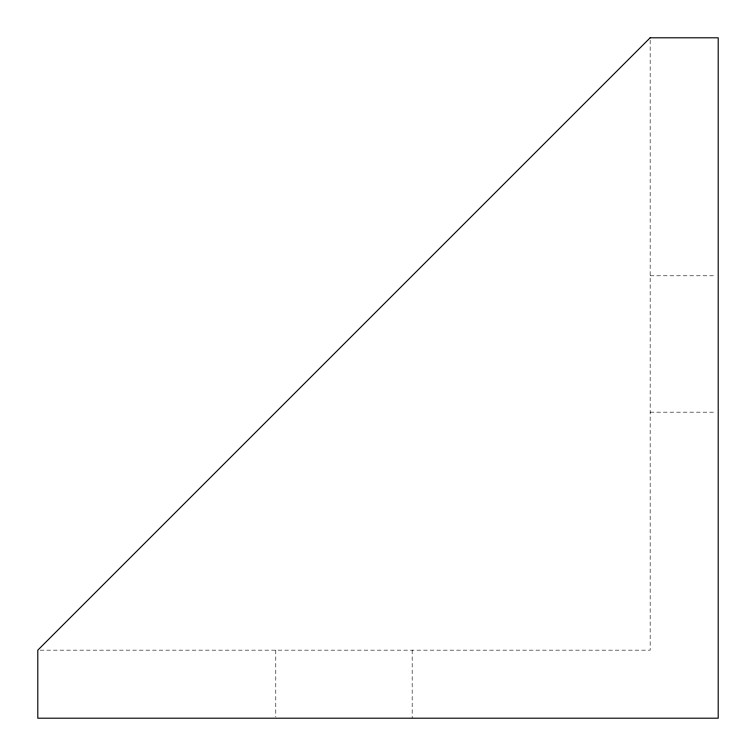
<?xml version="1.0" encoding="UTF-8"?>
<svg xmlns="http://www.w3.org/2000/svg" width="756" height="756" viewBox="0 0 756 756"><rect width="100%" height="100%" fill="white"/><g stroke="black" fill="none" stroke-linecap="round" stroke-linejoin="round"><path stroke-width="0.57" stroke-dasharray="3.78 2.83" d="M650.16 275.789L715.856 275.789M650.16 412.171L715.856 412.171M40.163 650.16L650.16 650.16L650.16 40.163M412.171 650.16L412.171 718.2M275.789 650.16L275.789 717.028"/><path stroke-width="1.13" d="M650.16 37.8L37.8 650.16L37.8 718.2L718.2 718.2L718.2 37.8L650.16 37.8"/></g></svg>
